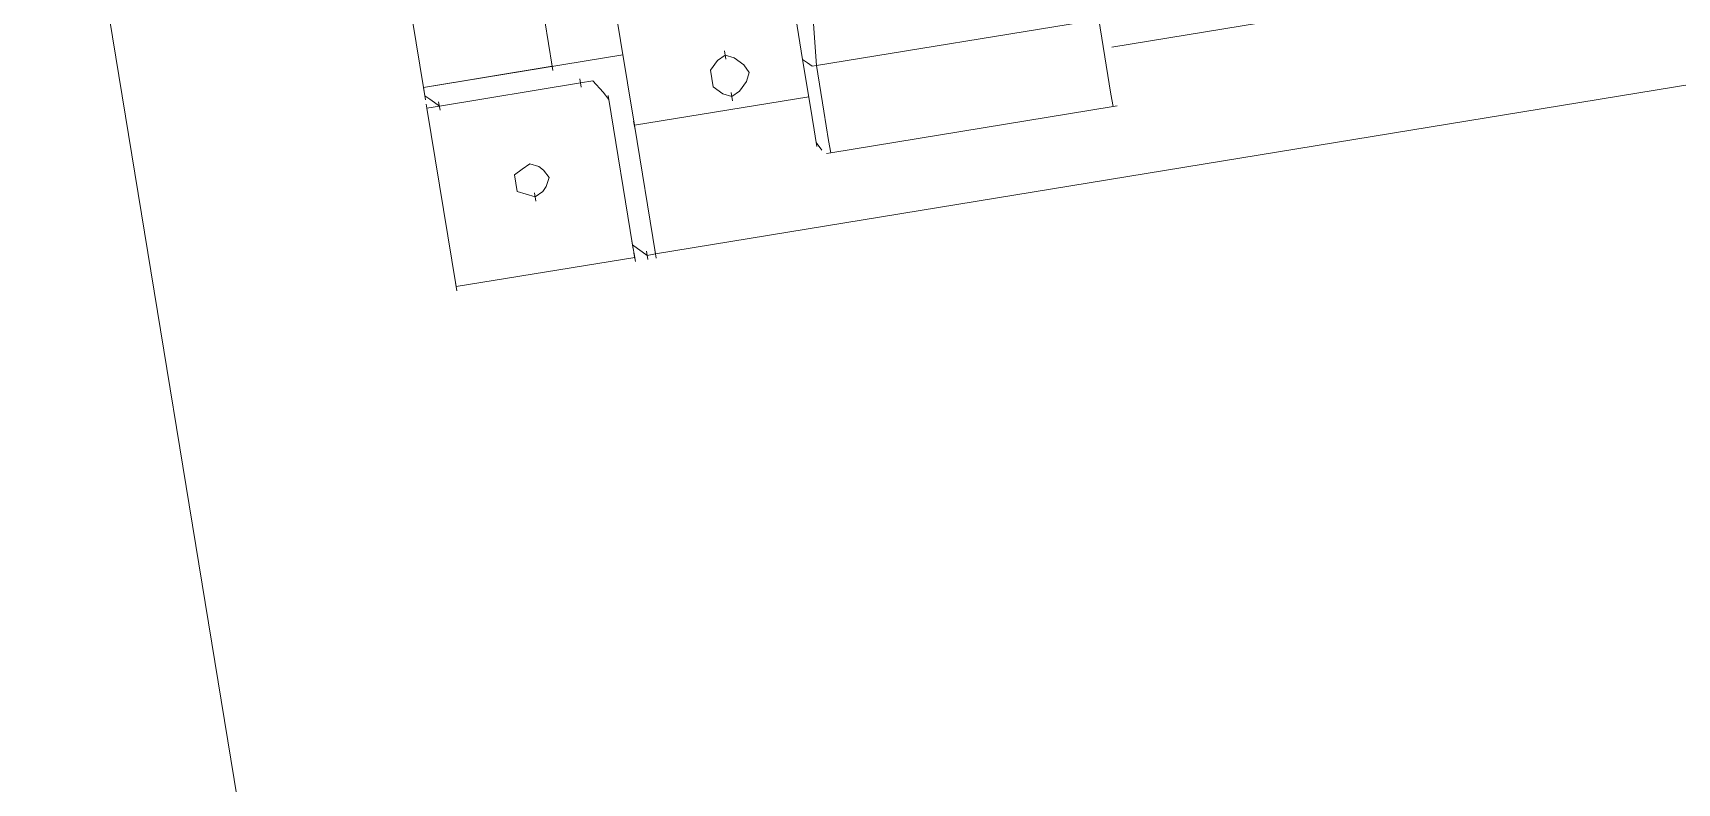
# Model space of a CAD drawing. Header units: metres. Extents: x 2 to 659295185, y -28 to 1124222152.
# Drawn here: x 655610.427 to 655611.247, y 1126535.41 to 1126535.784 of the extents above; entities that cross this region are included whole.
import ezdxf

# ---------------------------------------------------------------- set-up
doc = ezdxf.new("R2010")
doc.units = ezdxf.units.M
doc.header["$MEASUREMENT"] = 0
doc.layers.add('CCSM_C1_CUERPO CK$0$A-EQUIPOS', color=9, linetype='CONTINUOUS')

msp = doc.modelspace()

# ---------------------------------------------------------------- linework, layer by layer
at = {"layer": 'CCSM_C1_CUERPO CK$0$A-EQUIPOS', "lineweight": 5}
for p, q in [((655610.76581, 1126533.95629), (655609.60677, 1126541.02752)), ((655610.76581, 1126533.95629), (655609.60677, 1126541.02752)), ((655610.59452, 1126536.32452), (655610.68582, 1126535.76752)), ((655610.59452, 1126536.32452), (655610.68582, 1126535.76752)), ((655610.53033, 1126536.314), (655610.62163, 1126535.757)), ((655610.62163, 1126535.757), (655610.53033, 1126536.314)), ((655610.68232, 1126536.00934), (655610.72679, 1126535.73809)), ((655610.68232, 1126536.00934), (655610.72679, 1126535.73809)), ((655610.73731, 1126535.6739), (655612.39175, 1126535.94508)), ((655612.39175, 1126535.94508), (655610.73731, 1126535.6739)), ((655610.96491, 1126535.77712), (655611.66271, 1126535.8915)), ((655610.96491, 1126535.77712), (655611.66271, 1126535.8915)), ((655610.80663, 1126535.79583), (655610.8107, 1126535.77098)), ((655610.80663, 1126535.79583), (655610.8107, 1126535.77098)), ((655610.81593, 1126535.79097), (655610.81759, 1126535.76785)), ((655610.95839, 1126535.79093), (655610.81759, 1126535.76785)), ((655610.96213, 1126535.76816), (655610.95839, 1126535.79093)), ((655610.72102, 1126535.77329), (655610.62163, 1126535.757)), ((655610.72102, 1126535.77329), (655610.62163, 1126535.757)), ((655610.7648, 1126535.76558), (655610.76827, 1126535.7704)), ((655610.76827, 1126535.7704), (655610.7648, 1126535.76558)), ((655610.77207, 1126535.77315), (655610.76827, 1126535.7704)), ((655610.77207, 1126535.77315), (655610.76827, 1126535.7704)), ((655610.77173, 1126535.77522), (655610.77241, 1126535.77108)), ((655610.77655, 1126535.77176), (655610.77207, 1126535.77315)), ((655610.77207, 1126535.77315), (655610.77655, 1126535.77176)), ((655610.77207, 1126535.77315), (655610.77241, 1126535.77108)), ((655610.77207, 1126535.77315), (655610.77241, 1126535.77108)), ((655610.77207, 1126535.77315), (655610.77241, 1126535.77108)), ((655610.77655, 1126535.77176), (655610.78137, 1126535.7683)), ((655610.78137, 1126535.7683), (655610.77655, 1126535.77176)), ((655610.8107, 1126535.77098), (655610.81311, 1126535.76925)), ((655610.8107, 1126535.77098), (655610.81443, 1126535.7482)), ((655610.8107, 1126535.77098), (655610.81443, 1126535.7482)), ((655610.8107, 1126535.77098), (655610.81104, 1126535.76891)), ((655610.68582, 1126535.76752), (655610.62163, 1126535.757)), ((655610.62163, 1126535.757), (655610.68582, 1126535.76752)), ((655610.68548, 1126535.76959), (655610.68615, 1126535.76545)), ((655610.7648, 1126535.76558), (655610.76548, 1126535.76144)), ((655610.76548, 1126535.76144), (655610.7648, 1126535.76558)), ((655610.78137, 1126535.7683), (655610.78412, 1126535.7645)), ((655610.78412, 1126535.7645), (655610.78137, 1126535.7683)), ((655610.78412, 1126535.7645), (655610.78273, 1126535.76001)), ((655610.78273, 1126535.76001), (655610.78412, 1126535.7645)), ((655610.81552, 1126535.76752), (655610.81311, 1126535.76925)), ((655610.81759, 1126535.76785), (655610.81552, 1126535.76752)), ((655610.82132, 1126535.74508), (655610.81759, 1126535.76785)), ((655610.81759, 1126535.76785), (655610.81793, 1126535.76578)), ((655610.9645, 1126535.75366), (655610.96213, 1126535.76816)), ((655610.62129, 1126535.75907), (655610.62196, 1126535.75493)), ((655610.62129, 1126535.75907), (655610.62196, 1126535.75493)), ((655610.62163, 1126535.757), (655610.6223, 1126535.75286)), ((655610.6223, 1126535.75286), (655610.62163, 1126535.757)), ((655610.62196, 1126535.75493), (655610.62264, 1126535.75079)), ((655610.62953, 1126535.74766), (655610.69994, 1126535.7592)), ((655610.62953, 1126535.74766), (655610.69994, 1126535.7592)), ((655610.6996, 1126535.76127), (655610.70028, 1126535.75713)), ((655610.70615, 1126535.76022), (655610.69994, 1126535.7592)), ((655610.70615, 1126535.76022), (655610.69994, 1126535.7592)), ((655610.69994, 1126535.7592), (655610.70028, 1126535.75713)), ((655610.71131, 1126535.75469), (655610.70615, 1126535.76022)), ((655610.71131, 1126535.75469), (655610.70615, 1126535.76022)), ((655610.71406, 1126535.75088), (655610.71131, 1126535.75469)), ((655610.71406, 1126535.75088), (655610.71131, 1126535.75469)), ((655610.76548, 1126535.76144), (655610.76616, 1126535.7573)), ((655610.76548, 1126535.76144), (655610.76616, 1126535.7573)), ((655610.76616, 1126535.7573), (655610.77098, 1126535.75384)), ((655610.76616, 1126535.7573), (655610.77098, 1126535.75384)), ((655610.77098, 1126535.75384), (655610.77546, 1126535.75244)), ((655610.77546, 1126535.75244), (655610.77098, 1126535.75384)), ((655610.77512, 1126535.75452), (655610.77546, 1126535.75244)), ((655610.77512, 1126535.75452), (655610.7758, 1126535.75037)), ((655610.77512, 1126535.75452), (655610.77546, 1126535.75244)), ((655610.77512, 1126535.75452), (655610.77546, 1126535.75244)), ((655610.77926, 1126535.75519), (655610.77546, 1126535.75244)), ((655610.77926, 1126535.75519), (655610.77546, 1126535.75244)), ((655610.78273, 1126535.76001), (655610.77926, 1126535.75519)), ((655610.78273, 1126535.76001), (655610.77926, 1126535.75519)), ((655610.96552, 1126535.74745), (655610.9645, 1126535.75366)), ((655610.62471, 1126535.75112), (655610.6223, 1126535.75286)), ((655610.62471, 1126535.75112), (655610.6223, 1126535.75286)), ((655610.6223, 1126535.75286), (655610.62264, 1126535.75079)), ((655610.62332, 1126535.74664), (655610.62298, 1126535.74871)), ((655610.62298, 1126535.74871), (655610.62366, 1126535.74457)), ((655610.62332, 1126535.74664), (655610.62953, 1126535.74766)), ((655610.62332, 1126535.74664), (655610.62953, 1126535.74766)), ((655610.63792, 1126535.65761), (655610.62332, 1126535.74664)), ((655610.63792, 1126535.65761), (655610.62332, 1126535.74664)), ((655610.62712, 1126535.74939), (655610.62471, 1126535.75112)), ((655610.62712, 1126535.74939), (655610.62471, 1126535.75112)), ((655610.62953, 1126535.74766), (655610.62712, 1126535.74939)), ((655610.62919, 1126535.74973), (655610.62987, 1126535.74559)), ((655610.71372, 1126535.75296), (655610.7144, 1126535.74881)), ((655610.71406, 1126535.75088), (655610.72594, 1126535.67841)), ((655610.72594, 1126535.67841), (655610.71406, 1126535.75088)), ((655610.72679, 1126535.73809), (655610.81375, 1126535.75234)), ((655610.72679, 1126535.73809), (655610.81375, 1126535.75234)), ((655610.81443, 1126535.7482), (655610.81647, 1126535.73578)), ((655610.81443, 1126535.7482), (655610.81647, 1126535.73578)), ((655610.82472, 1126535.72437), (655610.96552, 1126535.74745)), ((655610.96552, 1126535.74745), (655610.96759, 1126535.74779)), ((655610.72645, 1126535.74016), (655610.72713, 1126535.73602)), ((655610.72713, 1126535.73602), (655610.72679, 1126535.73809)), ((655610.72679, 1126535.73809), (655610.72713, 1126535.73602)), ((655610.72713, 1126535.73602), (655610.72679, 1126535.73809)), ((655610.73731, 1126535.6739), (655610.72679, 1126535.73809)), ((655610.72679, 1126535.73809), (655610.73731, 1126535.6739)), ((655610.72679, 1126535.73809), (655610.72713, 1126535.73602)), ((655610.73731, 1126535.6739), (655610.72679, 1126535.73809)), ((655610.72679, 1126535.73809), (655610.73731, 1126535.6739)), ((655610.8237, 1126535.73058), (655610.82132, 1126535.74508)), ((655610.81647, 1126535.73578), (655610.81749, 1126535.72957)), ((655610.81647, 1126535.73578), (655610.81749, 1126535.72957)), ((655610.81749, 1126535.72957), (655610.81783, 1126535.72749)), ((655610.81749, 1126535.72957), (655610.82024, 1126535.72576)), ((655610.82024, 1126535.72576), (655610.81749, 1126535.72957)), ((655610.81749, 1126535.72957), (655610.82024, 1126535.72576)), ((655610.82472, 1126535.72437), (655610.8237, 1126535.73058)), ((655610.82265, 1126535.72403), (655610.82472, 1126535.72437)), ((655610.67084, 1126535.71616), (655610.66704, 1126535.71341)), ((655610.66704, 1126535.71341), (655610.67084, 1126535.71616)), ((655610.66704, 1126535.71341), (655610.66772, 1126535.70927)), ((655610.66772, 1126535.70927), (655610.66704, 1126535.71341)), ((655610.67465, 1126535.71891), (655610.67084, 1126535.71616)), ((655610.67465, 1126535.71891), (655610.67084, 1126535.71616)), ((655610.67913, 1126535.71752), (655610.67465, 1126535.71891)), ((655610.67913, 1126535.71752), (655610.67465, 1126535.71891)), ((655610.68154, 1126535.71579), (655610.67913, 1126535.71752)), ((655610.68154, 1126535.71579), (655610.67913, 1126535.71752)), ((655610.68429, 1126535.71198), (655610.68154, 1126535.71579)), ((655610.68154, 1126535.71579), (655610.68429, 1126535.71198)), ((655610.6684, 1126535.70513), (655610.66772, 1126535.70927)), ((655610.6684, 1126535.70513), (655610.66772, 1126535.70927)), ((655610.67288, 1126535.70374), (655610.6684, 1126535.70513)), ((655610.67288, 1126535.70374), (655610.6684, 1126535.70513)), ((655610.67702, 1126535.70442), (655610.6777, 1126535.70027)), ((655610.68116, 1126535.70509), (655610.67736, 1126535.70234)), ((655610.67736, 1126535.70234), (655610.68116, 1126535.70509)), ((655610.68289, 1126535.7075), (655610.68116, 1126535.70509)), ((655610.68289, 1126535.7075), (655610.68116, 1126535.70509)), ((655610.68289, 1126535.7075), (655610.68429, 1126535.71198)), ((655610.68429, 1126535.71198), (655610.68289, 1126535.7075)), ((655610.67288, 1126535.70374), (655610.67736, 1126535.70234)), ((655610.67736, 1126535.70234), (655610.67288, 1126535.70374)), ((655610.7256, 1126535.68048), (655610.72628, 1126535.67634)), ((655610.72695, 1126535.6722), (655610.63792, 1126535.65761)), ((655610.72695, 1126535.6722), (655610.63792, 1126535.65761)), ((655610.72835, 1126535.67668), (655610.72594, 1126535.67841)), ((655610.72835, 1126535.67668), (655610.72594, 1126535.67841)), ((655610.72594, 1126535.67841), (655610.72695, 1126535.6722)), ((655610.72594, 1126535.67841), (655610.72695, 1126535.6722)), ((655610.72729, 1126535.67013), (655610.72661, 1126535.67427)), ((655610.72695, 1126535.6722), (655610.72729, 1126535.67013)), ((655610.73076, 1126535.67495), (655610.72835, 1126535.67668)), ((655610.73076, 1126535.67495), (655610.72835, 1126535.67668)), ((655610.73317, 1126535.67322), (655610.73076, 1126535.67495)), ((655610.73351, 1126535.67115), (655610.73283, 1126535.67529)), ((655610.73317, 1126535.67322), (655610.73731, 1126535.6739)), ((655610.73731, 1126535.6739), (655610.73317, 1126535.67322)), ((655610.73317, 1126535.67322), (655610.73351, 1126535.67115)), ((655610.73765, 1126535.67183), (655610.73697, 1126535.67597)), ((655610.73765, 1126535.67183), (655610.73697, 1126535.67597)), ((655610.73731, 1126535.6739), (655610.73765, 1126535.67183)), ((655610.73731, 1126535.6739), (655610.73765, 1126535.67183)), ((655610.63758, 1126535.65968), (655610.63826, 1126535.65554)), ((655610.63792, 1126535.65761), (655610.63826, 1126535.65554))]:
    msp.add_line(p, q, dxfattribs=at)

doc.saveas('drawing.dxf')
